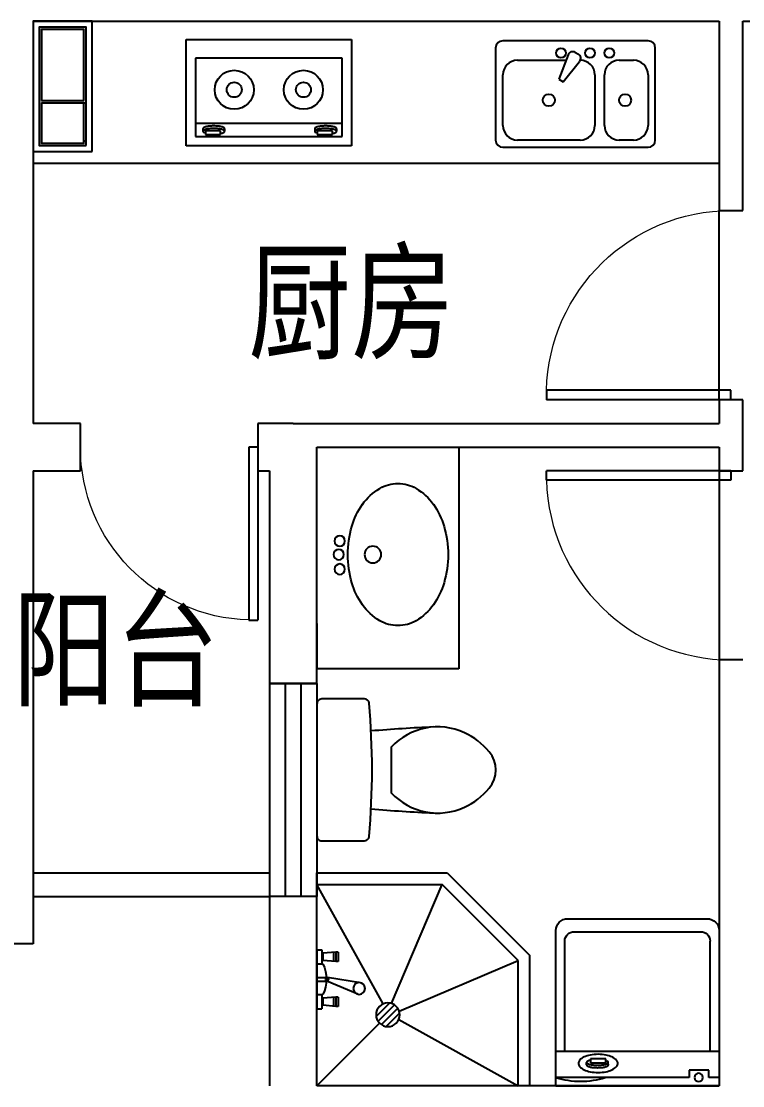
# Model space of a CAD drawing. Extents: x 863892 to 891592, y -662548 to -645248.
# Drawn here: x 877792 to 880842, y -657448 to -652948 of the extents above; entities that cross this region are included whole.
import ezdxf
from ezdxf.enums import TextEntityAlignment as Align

# ---------------------------------------------------------------- set-up
doc = ezdxf.new("R2010")
doc.units = 0
doc.header["$LTSCALE"] = 1000
doc.header["$MEASUREMENT"] = 0
doc.layers.get('0').update_dxf_attribs({"linetype": 'CONTINUOUS'})
for name, color, linetype in [('BATH', 8, 'CONTINUOUS'), ('F1', 223, 'CONTINUOUS'), ('K_EQUIPMENT', 4, 'CONTINUOUS'), ('PUB_TEXT', 7, 'CONTINUOUS'), ('TOILET', 8, 'CONTINUOUS'), ('WALL', 2, 'CONTINUOUS'), ('WINDOW', 4, 'CONTINUOUS'), ('家具', 8, 'CONTINUOUS'), ('附件', 70, 'CONTINUOUS')]:
    doc.layers.add(name, color=color, linetype=linetype)
doc.styles.add('-黑体', font='simhei.ttf', dxfattribs={"width": 0.8})
doc.styles.add('DIM_FONT', font='ZBTXT.shx', dxfattribs={"width": 0.8})

# ---------------------------------------------------------------- blocks, each defined once
blk = doc.blocks.new('YD-K2')
at = {"layer": 'K_EQUIPMENT'}
h = blk.add_hatch(color=256, dxfattribs=at)
h.paths.add_polyline_path([(25, 225), (25, 25), (525, 25), (525, 225), (505, 225), (505, 215), (515, 215), (515, 35), (345, 35), (345, 225)])
h.paths.add_polyline_path([(35, 215), (35, 35), (335, 35), (335, 215)], flags=16)
for p, q in [((335, 35), (335, 215)), ((345, 35), (345, 225)), ((505, 215), (505, 225))]:
    blk.add_line(p, q, dxfattribs=at)
for points in [[(550, 250), (0, 250), (0, 0), (550, 0)], [(525, 225), (25, 225), (25, 25), (525, 25)]]:
    blk.add_lwpolyline(points, close=True, dxfattribs=at)
for points in [[(335, 215), (35, 215), (35, 35), (335, 35)], [(345, 35), (515, 35), (515, 215), (345, 215)]]:
    blk.add_lwpolyline(points, dxfattribs=at)
blk = doc.blocks.new('_E12QMA')
for centre, radius in [((-57.4, -41.7), 22.1), ((0, -37.5), 22.1), ((61.8, -41.7), 22.1), ((0, -181.7), 35.3)]:
    blk.add_circle(centre, radius)
for centre, radius, start, end in [((0, -499.9), 424.2, 90, 106.2949), ((0, -499.9), 424.2, 73.7051, 90), ((-30.5, -395.5), 315.5, 106.2949, 125.2119), ((30.5, -395.5), 315.5, 54.7881, 73.7051), ((-77.1, -329.5), 234.6, 125.2119, 149.5902), ((77.1, -329.5), 234.6, 30.4098, 54.7881), ((-148.3, -287.7), 152.1, 149.5902, 180), ((148.3, -287.7), 152.1, 360, 390.4098), ((-148.3, -287.7), 152.1, 180, 210.4098), ((148.3, -287.7), 152.1, 329.5902, 360), ((-77.1, -245.9), 234.6, 210.4098, 234.7881), ((77.1, -245.9), 234.6, 305.2119, 329.5902), ((-30.5, -179.8), 315.5, 234.7881, 253.7051), ((30.5, -179.8), 315.5, 286.2949, 305.2119), ((0, -75.5), 424.2, 253.7051, 270), ((0, -75.5), 424.2, 270, 286.2949)]:
    blk.add_arc(centre, radius, start, end)
at = {"style": 'DIM_FONT', "width": 0.8, "flags": 9}
for tag in ['XSIZE', 'YSIZE']:
    blk.add_attdef(tag, (0, 0), '', height=0.5, dxfattribs=at)
blk = doc.blocks.new('TP6')
blk.add_lwpolyline([(20, -300), (200.8, -300, 0.388903), (220.7, -281.7, 0.043619), (220.7, 281.7, 0.388903), (200.8, 300), (20, 300, 0.414214), (0, 280), (0, -280, 0.414214), (20, -300, 0.414214)], format="xyb")
blk.add_lwpolyline([(623.4, 157.5, 0.325454), (314.1, 96.3), (314.1, -96.3, 0.325454), (623.4, -157.5, 0.11195), (728.4, -76.5, 0.35994), (728.4, 76.5, 0.11195)], format="xyb", close=True)
for centre, start, end in [((821.6, -7004.3), 92.61819, 94.72691), ((821.6, 7004.3), 265.27309, 267.38181)]:
    blk.add_arc(centre, 7193.5, start, end)
blk = doc.blocks.new('A$C20217E62')
at = {"layer": 'F1'}
for p, q in [((644.3, 450), (30.7, 450)), ((0, 419.3), (0, 30.7)), ((675, 30.7), (675, 419.3)), ((92, 368.2), (297.5, 368.2)), ((306.1, 391.1), (267.3, 287.5)), ((285, 277.2), (355.3, 362.7)), ((335.5, 401.6), (349.8, 393.4)), ((521.6, 368.2), (583, 368.2)), ((30.7, 92), (30.7, 306.8)), ((267.3, 287.5), (285, 277.2)), ((419.3, 306.8), (419.3, 92)), ((460.2, 92), (460.2, 306.8)), ((644.3, 306.8), (644.3, 92)), ((30.7, 0), (644.3, 0)), ((358, 30.7), (92, 30.7)), ((583, 30.7), (521.6, 30.7))]:
    blk.add_line(p, q, dxfattribs=at)
for centre, radius in [((276.1, 398.9), 20.5), ((398.9, 398.9), 20.5), ((480.7, 398.9), 20.5), ((225, 199.4), 25.6), ((547.2, 199.4), 25.6)]:
    blk.add_circle(centre, radius, dxfattribs=at)
for centre, radius, start, end in [((30.7, 419.3), 30.7, 90, 180), ((644.3, 419.3), 30.7, 360, 90), ((92, 306.8), 61.4, 90, 180), ((325.2, 383.9), 20.5, 60, 159.4623), ((339.5, 375.7), 20.5, 320.5377, 60), ((358, 306.8), 61.4, 360, 90), ((521.6, 306.8), 61.4, 90, 180), ((583, 306.8), 61.4, 360, 90), ((92, 92), 61.4, 180, 270), ((358, 92), 61.4, 270, 360), ((521.6, 92), 61.4, 180, 270), ((583, 92), 61.4, 270, 360), ((30.7, 30.7), 30.7, 180, 270), ((644.3, 30.7), 30.7, 270, 360)]:
    blk.add_arc(centre, radius, start, end, dxfattribs=at)
blk = doc.blocks.new('A$C179D235A')
at = {"layer": 'BATH'}
for p, q in [((0, 0), (0, 450)), ((0, 450), (700, 450)), ((700, 450), (700, 0)), ((40, 370.4), (40, 40)), ((660, 370.4), (40, 370.4)), ((660, 40), (660, 370.4)), ((40, 95.7), (660, 95.7)), ((71.2, 73.5), (71.3, 61.8)), ((146.3, 64), (81.7, 64)), ((81.7, 64), (81.7, 47.4)), ((81.7, 47.4), (146.3, 47.4)), ((146.3, 47.4), (146.3, 64)), ((163, 72.3), (163, 61.8)), ((544.2, 73.5), (544.3, 61.8)), ((554.7, 64), (554.7, 47.4)), ((619.3, 64), (554.7, 64)), ((554.7, 47.4), (619.3, 47.4)), ((619.3, 47.4), (619.3, 64)), ((636, 72.3), (636, 61.8)), ((40, 40), (660, 40)), ((700, 0), (0, 0))]:
    blk.add_line(p, q, dxfattribs=at)
for centre, radius in [((203.7, 237), 82.5), ((496.3, 237), 82.5), ((203.7, 237), 31.6), ((496.3, 237), 31.6)]:
    blk.add_circle(centre, radius, dxfattribs=at)
for centre, radius, start, end in [((75.4, 72.3), 4.03, 121.9106, 180), ((75.4, 72.3), 4.03, 180, 197.9454), ((75.4, 61.8), 4.03, 121.9106, 180), ((75.4, 61.8), 4.03, 180, 238.0894), ((95.1, 40.7), 41.3, 104.4631, 121.9106), ((95.1, 30.1), 41.3, 104.4631, 121.9106), ((95.1, 93.4), 41.3, 238.0894, 251.0845), ((108.3, -10.7), 94.4, 96.0983, 104.4631), ((108.3, -21.3), 94.4, 96.0983, 104.4631), ((117.2, -93.3), 177.5, 90, 96.0983), ((117.2, -103.9), 177.5, 90, 96.0983), ((117.2, -93.3), 177.5, 83.9017, 90), ((117.2, -103.9), 177.5, 83.9017, 90), ((126, -10.7), 94.4, 75.5369, 83.9017), ((126, -21.3), 94.4, 75.5369, 83.9017), ((126, 144.8), 94.4, 282.4611, 284.4631), ((139.2, 40.7), 41.3, 58.0894, 75.5369), ((139.2, 30.1), 41.3, 58.0894, 75.5369), ((139.2, 93.4), 41.3, 284.4631, 301.9106), ((158.9, 72.3), 4.03, 0, 58.0894), ((158.9, 61.8), 4.03, 360, 58.0894), ((158.9, 61.8), 4.03, 301.9106, 360), ((548.4, 72.3), 4.03, 121.9106, 180), ((548.4, 72.3), 4.03, 180, 197.9454), ((548.4, 61.8), 4.03, 121.9106, 180), ((548.4, 61.8), 4.03, 180, 238.0894), ((568.1, 40.7), 41.3, 104.4631, 121.9106), ((568.1, 30.1), 41.3, 104.4631, 121.9106), ((568.1, 93.4), 41.3, 238.0894, 251.0845), ((581.3, -10.7), 94.4, 96.0983, 104.4631), ((581.3, -21.3), 94.4, 96.0983, 104.4631), ((590.1, -93.3), 177.5, 90, 96.0983), ((590.1, -103.9), 177.5, 90, 96.0983), ((590.1, -93.3), 177.5, 83.9017, 90), ((590.1, -103.9), 177.5, 83.9017, 90), ((599, -10.7), 94.4, 75.5369, 83.9017), ((599, -21.3), 94.4, 75.5369, 83.9017), ((599, 144.8), 94.4, 282.4611, 284.4631), ((612.2, 40.7), 41.3, 58.0894, 75.5369), ((612.2, 30.1), 41.3, 58.0894, 75.5369), ((612.2, 93.4), 41.3, 284.4631, 301.9106), ((631.9, 72.3), 4.03, 0, 58.0894), ((631.9, 61.8), 4.03, 0, 58.0894), ((631.9, 61.8), 4.03, 301.9106, 360)]:
    blk.add_arc(centre, radius, start, end, dxfattribs=at)
blk = doc.blocks.new('A$C77202156')
at = {"layer": 'BATH'}
for p, q in [((350, 900), (0, 550)), ((900, 900), (350, 900)), ((900, 0), (900, 900)), ((50, 529.3), (370.7, 850)), ((584.5, 347.6), (370.7, 850)), ((900, 850), (370.7, 850)), ((620.7, 345.5), (900, 850)), ((0, 0), (0, 550)), ((810, 564.6), (810, 525)), ((810, 564.6), (820, 564.6)), ((820, 564.6), (875, 560)), ((820, 564.6), (820, 525)), ((830, 564.6), (830, 525)), ((875, 530), (875, 560)), ((875, 560), (875, 530)), ((900, 575), (880, 575)), ((880, 575), (880, 515)), ((900, 575), (899.9, 325)), ((50, 0), (50, 529.3)), ((552.5, 315.5), (50, 529.3)), ((810, 525), (820, 525)), ((820, 525), (875, 530)), ((900, 515), (875, 515)), ((715.4, 435.2), (855.9, 457.2)), ((900, 457.4), (857.7, 457.4)), ((727.2, 386.6), (857.7, 442.4)), ((732.5, 432.8), (732.5, 432.8)), ((900, 442.4), (857.7, 442.4)), ((809.9, 374.6), (809.9, 335)), ((809.9, 374.6), (819.9, 374.6)), ((819.9, 374.6), (819.9, 335)), ((819.9, 374.6), (874.9, 370)), ((829.9, 374.6), (829.9, 335)), ((899.9, 385), (874.9, 385)), ((874.9, 370), (874.9, 340)), ((874.9, 340), (874.9, 370)), ((879.9, 385), (879.9, 325)), ((627.6, 258.3), (558.3, 327.6)), ((641.7, 272.5), (572.4, 341.7)), ((649.5, 293), (592.9, 349.5)), ((809.9, 335), (819.9, 335)), ((819.9, 335), (874.9, 340)), ((899.9, 325), (879.9, 325)), ((554.5, 279.3), (50, 0)), ((607.1, 250.5), (550.5, 307.1)), ((635.3, 264.7), (900, 0)), ((0, 0), (900, 0))]:
    blk.add_line(p, q, dxfattribs=at)
for centre, radius in [((857.7, 449.9), 7.5), ((721.7, 411), 25)]:
    blk.add_circle(centre, radius, dxfattribs=at)
blk.add_arc((1008.3, 449.9), 148.3, 153.9845, 205.963, dxfattribs=at)
blk.add_ellipse((600, 300), major_axis=(35.4, 35.4), ratio=1, dxfattribs=at)
blk = doc.blocks.new('A$C64B5737C')
at = {"layer": 'TOILET'}
for p, q in [((656.3, 690), (0.5, 690)), ((0.5, 0), (0.5, 690)), ((36.3, 647.4), (36.3, 690)), ((145.2, 690), (145.2, 0)), ((35.5, 647.4), (66.1, 647.4)), ((66.1, 647.4), (66.1, 564.3)), ((144.8, 652.3), (611.5, 652.3)), ((706.3, 50), (706.3, 640)), ((651.5, 77.7), (651.5, 612.3)), ((66.1, 564.3), (35.5, 564.3)), ((36.3, 0), (36.3, 564.3)), ((87.4, 222), (99.1, 221.9)), ((96.8, 211.5), (113.4, 211.5)), ((96.8, 146.9), (96.8, 211.5)), ((113.4, 211.5), (113.4, 146.9)), ((113.4, 146.9), (96.8, 146.9)), ((88.5, 130.2), (99, 130.2)), ((144.8, 37.7), (611.5, 37.7)), ((0.5, 0), (656.3, 0))]:
    blk.add_line(p, q, dxfattribs=at)
blk.add_lwpolyline([(94.9, 261.7, -0.185158), (107.7, 256.8, -0.102042), (122, 237.3, -0.060862), (130, 212.3, -0.047173), (133.2, 178.5, -0.047173), (130, 144.8, -0.060862), (122, 119.7, -0.102042), (107.7, 100.3, -0.185158), (94.9, 95.4, -0.185158), (82.2, 100.3, -0.102042), (67.8, 119.7, -0.060862), (59.8, 144.8, -0.047173), (56.6, 178.5, -0.047173), (59.8, 212.3, -0.060862), (67.8, 237.3, -0.102042), (82.2, 256.8, -0.185158)], format="xyb", close=True, dxfattribs=at)
for points in [[(88.5, 130.2, -0.259034), (85.1, 132.1, -0.076276), (80.2, 143.6, -0.036515), (77.7, 157.2, -0.026615), (76.7, 176, -0.026615), (77.7, 194.9, -0.036515), (80.2, 208.4, -0.076276), (85.1, 220, -0.259034), (88.5, 221.9, -0.078462), (89.8, 221.7, -0.056762)], [(99, 130.2, -0.259034), (95.6, 132.1, -0.076276), (90.7, 143.6, -0.036515), (88.2, 157.2, -0.026615), (87.2, 176, -0.026615), (88.2, 194.9, -0.036515), (90.7, 208.4, -0.076276), (95.6, 220, -0.259034), (99, 221.9, -0.259034), (102.5, 220, -0.056762), (106.5, 211.5, -0.036515)], [(108.2, 146.9, -0.008736), (107.4, 143.6, -0.076276), (102.5, 132.1, -0.259034), (99, 130.2, -0.259034)]]:
    blk.add_lwpolyline(points, format="xyb", dxfattribs=at)
blk.add_circle((35.5, 603.7), 17.5, dxfattribs=at)
for centre, radius, start, end in [((656.3, 640), 50, 0, 90), ((611.5, 612.3), 40, 0, 90), ((611.5, 77.7), 40, 270, 0), ((656.3, 50), 50, 270, 0)]:
    blk.add_arc(centre, radius, start, end, dxfattribs=at)
at = {"layer": 'TOILET', "linetype": 'Continuous'}
for start, end in [(162.6789, 179.9999), (179.9999, 197.3209)]:
    blk.add_arc((366.2, 104.7), 348.3, start, end, dxfattribs=at)
at = {"layer": 'TOILET', "text_generation_flag": 4, "width": 0.8, "flags": 9}
for tag in ['XSIZE', 'YSIZE']:
    blk.add_attdef(tag, (0.5, 345), '', height=0.5, rotation=270, dxfattribs=at)
blk = doc.blocks.new('$TCHSYS$WIN2D')
for p, q in [((-0.5, 0.5), (0.5, 0.5)), ((-0.5, 0.5), (-0.5, -0.5)), ((0.5, 0.5), (0.5, -0.5)), ((0.5, 0.1667), (-0.5, 0.1667)), ((0.5, -0.1667), (-0.5, -0.1667)), ((-0.5, -0.5), (0.5, -0.5))]:
    blk.add_line(p, q)
blk = doc.blocks.new('$DorLib2D$00000001')
for p, q in [((0.45, 0.975), (0.5, 0.975)), ((0.45, 0), (0.45, 0.975)), ((0.5, 0), (0.5, 0.975)), ((0.5, 0), (0.45, 0))]:
    blk.add_line(p, q)
at = {"lineweight": 13}
blk.add_arc((0.475, 0), 0.975, 91.4693, 180, dxfattribs=at)

msp = doc.modelspace()

# ---------------------------------------------------------------- linework, layer by layer
at = {"layer": 'WALL'}
for p, q in [((877841.9, -652948.4), (877841.9, -654648.4)), ((877841.9, -652948.4), (880741.9, -652948.4)), ((880741.9, -652948.4), (880741.9, -653748.4)), ((880841.9, -653748.4), (880841.9, -652948.4)), ((880841.9, -652948.4), (880965.4, -652948.4)), ((880741.9, -653748.4), (880841.9, -653748.4)), ((880841.9, -654548.4), (880741.9, -654548.4)), ((880741.9, -654548.4), (880741.9, -654648.4)), ((880841.9, -654748.4), (880841.9, -654548.4)), ((878041.9, -654648.4), (877841.9, -654648.4)), ((878041.9, -654848.4), (878041.9, -654648.4)), ((878941.9, -654648.4), (878791.9, -654648.4)), ((878791.9, -654648.4), (878791.9, -654848.4)), ((878941.9, -654648.4), (880741.9, -654648.4)), ((879041.9, -655748.4), (879041.9, -654748.4)), ((879041.9, -654748.4), (880741.9, -654748.4)), ((880741.9, -654748.4), (880741.9, -654848.4)), ((880841.9, -654848.4), (880841.9, -654748.4)), ((877841.9, -654848.4), (877841.9, -656848.4)), ((877841.9, -654848.4), (878041.9, -654848.4)), ((878791.9, -654848.4), (878841.9, -654848.4)), ((878841.9, -654848.4), (878841.9, -655748.4)), ((880741.9, -654848.4), (880841.9, -654848.4)), ((880841.9, -655648.4), (880741.9, -655648.4)), ((880741.9, -655648.4), (880741.9, -656448.4)), ((878841.9, -655748.4), (879041.9, -655748.4)), ((880741.9, -656448.4), (880741.9, -657448.4)), ((879041.9, -656648.4), (878841.9, -656648.4)), ((878841.9, -656648.4), (878841.9, -657448.4)), ((879041.9, -657448.4), (879041.9, -656648.4)), ((877841.9, -656848.4), (877641.9, -656848.4)), ((880741.9, -657448.4), (879041.9, -657448.4))]:
    msp.add_line(p, q, dxfattribs=at)
at = {"layer": 'WINDOW'}
for p, q in [((880741.9, -654548.4), (880741.9, -653748.4)), ((880741.9, -654848.4), (880741.9, -655648.4)), ((877841.9, -656548.4), (878841.9, -656548.4)), ((877841.9, -656648.4), (878841.9, -656648.4))]:
    msp.add_line(p, q, dxfattribs=at)
at = {"layer": '家具'}
for p, q in [((877841.9, -653548.4), (880741.9, -653548.4)), ((879641.9, -654748.4), (879641.9, -655685.9)), ((879041.9, -655494.6), (879041.9, -655685.9)), ((879641.9, -655685.9), (879041.9, -655685.9))]:
    msp.add_line(p, q, dxfattribs=at)

# ---------------------------------------------------------------- block references
at = {"layer": 'BATH'}
for name, p in [('A$C179D235A', (878488.5, -653475.1)), ('TP6', (879041.9, -656113.5))]:
    msp.add_blockref(name, p, dxfattribs=at)
at = {"layer": 'BATH', "linetype": 'ByBlock', "xscale": -1, "rotation": 3.33505223e-08}
msp.add_blockref('A$C77202156', (879941.9, -657448.4), dxfattribs=at)
at = {"layer": 'F1', "extrusion": (0, 0, -1), "xscale": -1, "zscale": -1}
msp.add_blockref('A$C20217E62', (-879797.3, -653481.2), dxfattribs=at)
at = {"layer": 'TOILET', "xscale": -1, "rotation": 270}
msp.add_blockref('A$C64B5737C', (880051.9, -657448.9), dxfattribs=at)
at = {"layer": 'WINDOW'}
for name, p, xscale, yscale, zscale, rotation in [('$DorLib2D$00000001', (880791.9, -654148.4), 800, -800, 800, 270.0000000086501), ('$DorLib2D$00000001', (878416.9, -654748.4), 750, -750, 750, 1.18283224e-08), ('$DorLib2D$00000001', (880791.9, -655248.4), -800, -800, -800, 270.0000000086476), ('$TCHSYS$WIN2D', (878941.9, -656198.4), 900, 200, 900, 270.0000000089824)]:
    msp.add_blockref(name, p, dxfattribs=dict(at, xscale=xscale, yscale=yscale, zscale=zscale, rotation=rotation))
at = {"layer": '家具', "extrusion": (0, 0, -1), "zscale": -0.9999999999999998, "rotation": 270}
msp.add_blockref('_E12QMA', (-879096.6, -655203), dxfattribs=at)
at = {"layer": '附件', "extrusion": (0, 0, -1), "xscale": -1, "zscale": -1, "rotation": 90}
msp.add_blockref('YD-K2', (-877841.9, -652948.4), dxfattribs=at)

# ---------------------------------------------------------------- texts
at = {"layer": 'PUB_TEXT', "style": '-黑体', "width": 0.8}
msp.add_text('厨房', height=400, rotation=0, dxfattribs=at).set_placement((879187.3, -654334.4), align=Align.CENTER)
msp.add_text('阳台', height=400, rotation=0, dxfattribs=at).set_placement((877754, -655802.3))

doc.saveas('drawing.dxf')
